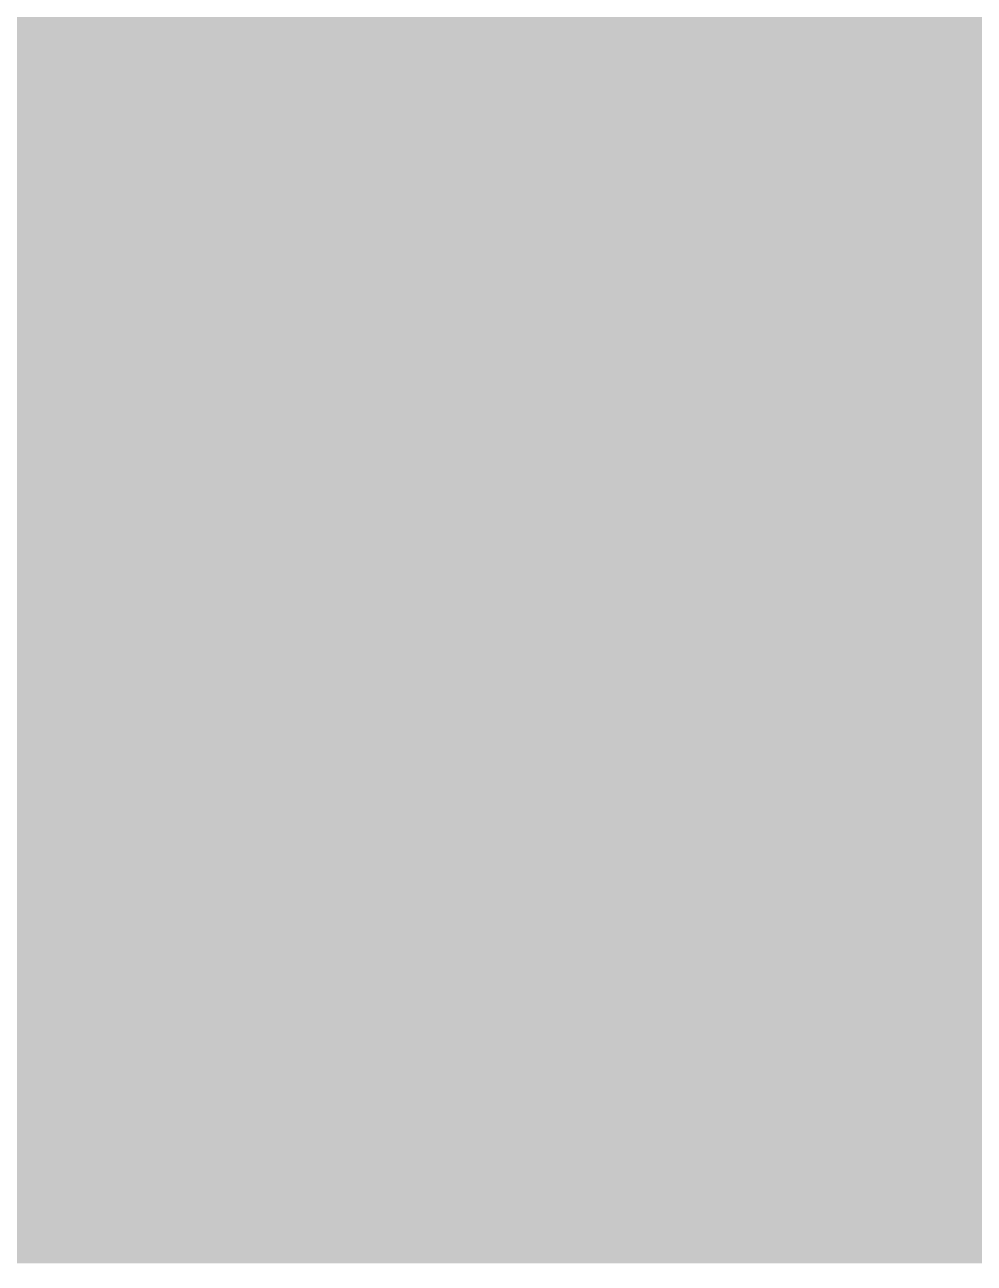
# Model space of a CAD drawing. Header units: inches. Extents: x -4169 to -1846, y 9706 to 12377.
# Drawn here: x -3479.6867 to -3479.6155, y 10968.0894 to 10968.1823 of the extents above; entities that cross this region are included whole.
import ezdxf

# ---------------------------------------------------------------- set-up
doc = ezdxf.new("R2010")
doc.units = ezdxf.units.IN
doc.header["$MEASUREMENT"] = 0
doc.layers.add('A-WALL-PATT-4', color=111, linetype='Continuous', lineweight=9)
doc.layers.add('I-WALL', color=2, linetype='Continuous', lineweight=18)

msp = doc.modelspace()

# ---------------------------------------------------------------- hatches: boundary and pattern name
at = {"layer": 'A-WALL-PATT-4'}
h = msp.add_hatch(dxfattribs=at)
h.set_pattern_fill('FP_1', color=256, style=0, pattern_type=2)
h.set_pattern_definition([(0, (0, 0), (20.48, 5.12), [0.845, -14.515, 0.845, -14.515, -81.92]), (0, (0, 0), (20.48, 5.12), [-30.72, 0.845, -29.875, 0.845, -14.515, -35.84]), (0, (0, 0), (20.48, 5.12), [-76.8, 0.845, -9.395, 0.845, -24.755]), (120, (7.68, 2.56), (-14.67405, 15.1762003), [0.845, -14.515, 0.845, -14.515, -81.92]), (120, (7.68, 2.56), (-14.67405, 15.1762003), [-30.72, 0.845, -29.875, 0.845, -14.515, -35.84]), (120, (7.68, 2.56), (-14.67405, 15.1762003), [-76.8, 0.845, -9.395, 0.845, -24.755]), (240, (10.24, 12.8), (-5.80595, -20.2962003), [0.845, -14.515, 0.845, -14.515, -81.92]), (240, (10.24, 12.8), (-5.80595, -20.2962003), [-30.72, 0.845, -29.875, 0.845, -14.515, -35.84]), (240, (10.24, 12.8), (-5.80595, -20.2962003), [-76.8, 0.845, -9.395, 0.845, -24.755])])
h.paths.add_polyline_path([(-3479.548737, 10708.289396), (-3479.548737, 10968.089396), (-3480.048737, 10968.089396), (-3480.048737, 10708.289396)], flags=0)
at = {"layer": 'I-WALL'}
msp.add_hatch(color=256, dxfattribs=at).paths.add_polyline_path([(-3479.548737, 10968.089396), (-3479.548737, 10968.589396), (-3498.048737, 10968.589396), (-3498.048737, 10968.089396), (-3480.048737, 10968.089396)], flags=0)

doc.saveas('drawing.dxf')
